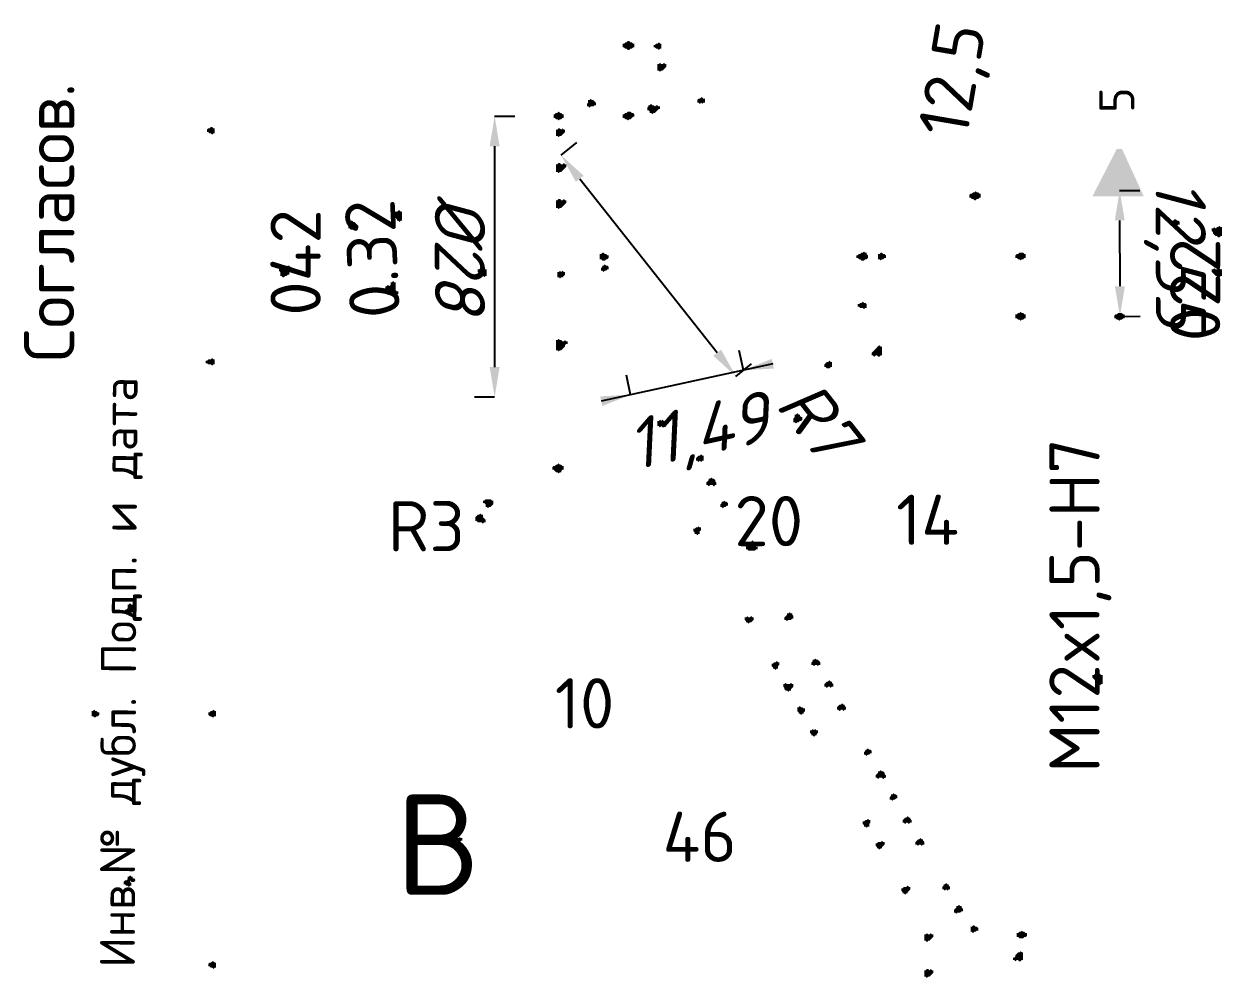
# Model space of a CAD drawing. Header units: millimetres. Extents: x 0 to 438, y 0 to 297.
# Drawn here: x 1 to 120.3, y 88.4 to 183.4 of the extents above; entities that cross this region are included whole.
import ezdxf

# ---------------------------------------------------------------- set-up
doc = ezdxf.new("R2010")
doc.units = ezdxf.units.MM
doc.layers.add('DIMS', color=4, linetype='Continuous', lineweight=25)
doc.layers.add('TEXT', color=7, linetype='Continuous', lineweight=25)
doc.styles.add('ESKD', font='isocpeur.ttf', dxfattribs={"oblique": 15})
doc.dimstyles.new('ESKD', dxfattribs={"dimtxt": 5, "dimasz": 3, "dimexe": 2, "dimexo": 0, "dimgap": 1, "dimtad": 1, "dimtxsty": 'ESKD', "dimcen": 2.5, "dimclrd": 256, "dimclre": 256, "dimclrt": 256, "dimadec": 0, "dimazin": 3, "dimtfac": 1, "dimtmove": 0, "dimatfit": 3, "dimlwd": 25, "dimlwe": 25})

# ---------------------------------------------------------------- blocks, each defined once
blk = doc.blocks.new('_CLOSEDFILLED')
at = {"color": 0, "linetype": 'BYBLOCK'}
blk.add_solid([(-1, 0.164), (0, 0), (-1, -0.164)], dxfattribs=at)
blk = doc.blocks.new('*D8')
at = {"lineweight": 25}
for p, q in [((110.09, 166.83), (112.09, 166.83)), ((110.09, 163.83), (110.11, 157.28)), ((110.12, 154.28), (112.12, 154.29))]:
    blk.add_line(p, q, dxfattribs=at)
at = {"layer": 'Defpoints'}
for p in [(110.09, 166.83), (110.09, 166.83), (110.12, 154.28)]:
    blk.add_point(p, dxfattribs=at)
at = {"layer": 'DIMS', "xscale": 3, "yscale": 3}
for p, rotation in [((110.09, 166.83), 90.13854002755411), ((110.12, 154.28), -89.86145997244589)]:
    blk.add_blockref('_CLOSEDFILLED', p, dxfattribs=dict(at, rotation=rotation))
at = {"layer": 'DIMS', "insert": (115.6, 160.57), "char_height": 5, "attachment_point": 5, "rotation": 270.1385, "style": 'ESKD'}
blk.add_mtext('12,55', dxfattribs=at)
blk = doc.blocks.new('*D13')
at = {"lineweight": 25}
for p, q in [((47.86, 174.22), (49.86, 174.22)), ((47.86, 171.22), (47.86, 149.23)), ((47.86, 146.23), (45.86, 146.23))]:
    blk.add_line(p, q, dxfattribs=at)
at = {"layer": 'Defpoints'}
for p in [(47.86, 174.22), (47.86, 174.22), (47.86, 146.23)]:
    blk.add_point(p, dxfattribs=at)
at = {"layer": 'DIMS', "xscale": 3, "yscale": 3}
for p, rotation in [((47.86, 174.22), 90.00154329566848), ((47.86, 146.23), -89.99845670433152)]:
    blk.add_blockref('_CLOSEDFILLED', p, dxfattribs=dict(at, rotation=rotation))
at = {"layer": 'DIMS', "insert": (44.4, 160.61), "char_height": 5, "attachment_point": 5, "rotation": 270.0015, "style": 'ESKD'}
blk.add_mtext('%%c28', dxfattribs=at)
blk = doc.blocks.new('*D14')
at = {"lineweight": 25}
for p, q in [((54.47, 170.34), (56.04, 171.58)), ((56.33, 167.98), (70.02, 150.67)), ((71.88, 148.31), (73.45, 149.55))]:
    blk.add_line(p, q, dxfattribs=at)
at = {"layer": 'Defpoints'}
for p in [(54.47, 170.34), (54.47, 170.34), (71.88, 148.31)]:
    blk.add_point(p, dxfattribs=at)
at = {"layer": 'DIMS', "xscale": 3, "yscale": 3}
for p, rotation in [((54.47, 170.34), 128.32915136197064), ((71.88, 148.31), -51.670848638029355)]:
    blk.add_blockref('_CLOSEDFILLED', p, dxfattribs=dict(at, rotation=rotation))
at = {"layer": 'DIMS', "insert": (80.04, 143.99), "char_height": 5, "attachment_point": 5, "rotation": 308.3292, "style": 'ESKD'}
blk.add_mtext('R7', dxfattribs=at)

msp = doc.modelspace()

# ---------------------------------------------------------------- hatches: boundary and pattern name
at = {"layer": 'DIMS'}
h = msp.add_hatch(color=256, dxfattribs=at)
h.dxf.hatch_style = 1
h.paths.add_polyline_path([(61.1316, 181.7024), (61.0038, 181.5746), (60.876, 181.5746), (60.7483, 181.4467), (60.6205, 181.4467), (60.6205, 181.0633), (60.7483, 181.0633), (60.876, 180.9354), (61.0038, 180.9354), (61.1316, 180.8076), (61.2593, 180.8076), (61.3871, 180.9354), (61.5148, 180.9354), (61.6426, 181.0633), (61.7703, 181.0633), (61.7703, 181.4467), (61.6426, 181.4467), (61.5148, 181.5746), (61.3871, 181.5746), (61.2593, 181.7024)])
h = msp.add_hatch(color=256, dxfattribs=at)
h.dxf.hatch_style = 1
h.paths.add_polyline_path([(64.1977, 181.5746), (64.07, 181.4467), (63.9422, 181.4467), (63.8144, 181.3189), (63.6867, 181.3189), (63.6867, 181.0633), (63.8144, 181.0633), (63.9422, 180.9354), (64.07, 180.9354), (64.1977, 180.8076), (64.3255, 180.9354), (64.4532, 180.9354), (64.4532, 181.4467), (64.3255, 181.4467)])
h = msp.add_hatch(color=256, dxfattribs=at)
h.dxf.hatch_style = 1
h.paths.add_polyline_path([(64.3255, 179.5294), (64.1977, 179.4015), (64.07, 179.4015), (64.07, 178.7624), (64.1977, 178.7624), (64.3255, 178.6346), (64.4532, 178.7624), (64.581, 178.7624), (64.9643, 179.1459), (64.9643, 179.4015), (64.8365, 179.4015), (64.7087, 179.5294), (64.581, 179.4015), (64.4532, 179.4015)])
h = msp.add_hatch(color=256, dxfattribs=at)
h.dxf.hatch_style = 1
h.paths.add_polyline_path([(57.4266, 175.9503), (57.2989, 175.8225), (57.1711, 175.8225), (57.1711, 175.5668), (57.0433, 175.439), (57.0433, 175.1833), (57.1711, 175.1833), (57.2989, 175.0555), (57.4266, 175.1833), (57.6821, 175.1833), (57.8099, 175.3112), (57.9376, 175.3112), (57.9376, 175.5668), (57.6821, 175.8225), (57.5544, 175.8225)])
h = msp.add_hatch(color=256, dxfattribs=at)
h.dxf.hatch_style = 1
h.paths.add_polyline_path([(63.4312, 175.439), (63.3034, 175.3112), (63.1757, 175.3112), (63.1757, 175.1833), (63.0479, 175.0555), (63.0479, 174.7999), (63.1757, 174.7999), (63.3034, 174.672), (63.3034, 174.5442), (63.4312, 174.5442), (63.5589, 174.4164), (63.6867, 174.5442), (63.8144, 174.5442), (64.1977, 174.9277), (64.3255, 174.9277), (64.3255, 175.1833), (64.1977, 175.1833), (64.07, 175.3112), (63.9422, 175.3112), (63.8144, 175.1833), (63.6867, 175.3112), (63.5589, 175.3112)])
h = msp.add_hatch(color=256, dxfattribs=at)
h.dxf.hatch_style = 1
h.paths.add_polyline_path([(68.4137, 176.0781), (68.2859, 175.9503), (68.1582, 175.9503), (68.0304, 175.8225), (68.0304, 175.5668), (68.1582, 175.5668), (68.2859, 175.439), (68.4137, 175.5668), (68.5414, 175.439), (68.6692, 175.5668), (68.797, 175.5668), (68.797, 175.9503), (68.6692, 175.9503), (68.5414, 176.0781)])
h = msp.add_hatch(color=256, dxfattribs=at)
h.dxf.hatch_style = 1
h.paths.add_polyline_path([(54.2327, 174.672), (54.1049, 174.5442), (53.9772, 174.5442), (53.8494, 174.4164), (53.7217, 174.4164), (53.7217, 174.0329), (53.8494, 174.0329), (53.9772, 173.9051), (54.1049, 173.9051), (54.2327, 173.7773), (54.3605, 173.9051), (54.4882, 173.9051), (54.616, 174.0329), (54.7437, 174.0329), (54.7437, 174.4164), (54.616, 174.4164), (54.4882, 174.5442), (54.3605, 174.5442)])
h = msp.add_hatch(color=256, dxfattribs=at)
h.dxf.hatch_style = 1
h.paths.add_polyline_path([(61.1316, 174.672), (61.0038, 174.5442), (60.876, 174.5442), (60.7483, 174.4164), (60.6205, 174.4164), (60.6205, 174.0329), (60.7483, 174.0329), (60.876, 173.9051), (61.0038, 173.9051), (61.1316, 173.7773), (61.2593, 173.9051), (61.3871, 173.9051), (61.6426, 174.1607), (61.7703, 174.1607), (61.7703, 174.4164), (61.6426, 174.5442), (61.5148, 174.5442), (61.3871, 174.672)])
h = msp.add_hatch(color=256, dxfattribs=at)
h.dxf.hatch_style = 1
h.paths.add_polyline_path([(19.6106, 173.1382), (19.4829, 173.0103), (19.3551, 173.0103), (19.2274, 172.8825), (19.2274, 172.6269), (19.3551, 172.6269), (19.4829, 172.499), (19.6106, 172.499), (19.7384, 172.3712), (19.8662, 172.499), (19.9939, 172.499), (19.9939, 173.0103), (19.8662, 173.0103), (19.7384, 173.1382)])
h = msp.add_hatch(color=256, dxfattribs=at)
h.dxf.hatch_style = 1
h.paths.add_polyline_path([(54.2327, 173.0103), (54.1049, 172.8825), (53.9772, 172.8825), (53.9772, 172.2434), (54.1049, 172.2434), (54.2327, 172.1156), (54.3605, 172.2434), (54.4882, 172.2434), (54.8715, 172.6269), (54.8715, 172.8825), (54.7437, 172.8825), (54.616, 173.0103), (54.4882, 172.8825), (54.3605, 173.0103)])
h = msp.add_hatch(color=256, dxfattribs=at)
h.dxf.hatch_style = 1
h.paths.add_polyline_path([(110.3179, 170.9651), (109.8068, 170.9651), (107.3795, 166.2356), (112.4897, 166.2356)])
h = msp.add_hatch(color=256, dxfattribs=at)
h.dxf.hatch_style = 1
h.paths.add_polyline_path([(54.2327, 169.5591), (54.1049, 169.4312), (53.9772, 169.4312), (53.9772, 168.6643), (54.1049, 168.6643), (54.2327, 168.5365), (54.3605, 168.6643), (54.4882, 168.6643), (54.9992, 169.1756), (54.9992, 169.4312), (54.8715, 169.4312), (54.7437, 169.5591), (54.616, 169.4312), (54.4882, 169.4312), (54.3605, 169.5591)])
h = msp.add_hatch(color=256, dxfattribs=at)
h.dxf.hatch_style = 1
h.paths.add_polyline_path([(54.2327, 165.98), (54.1049, 165.8522), (53.9772, 165.8522), (53.9772, 165.0852), (54.1049, 165.0852), (54.2327, 164.9574), (54.3605, 165.0852), (54.4882, 165.0852), (54.9992, 165.5965), (54.9992, 165.8522), (54.8715, 165.8522), (54.7437, 165.98), (54.616, 165.8522), (54.4882, 165.8522), (54.3605, 165.98)])
h = msp.add_hatch(color=256, dxfattribs=at)
h.dxf.hatch_style = 1
h.paths.add_polyline_path([(95.7536, 166.7469), (95.6259, 166.6191), (95.4981, 166.6191), (95.3703, 166.4913), (95.2426, 166.4913), (95.1148, 166.3635), (95.1148, 166.1078), (95.2426, 166.1078), (95.3703, 165.98), (95.4981, 165.98), (95.6259, 165.8522), (95.7536, 165.8522), (95.8814, 165.98), (96.0091, 165.98), (96.1369, 166.1078), (96.2646, 166.1078), (96.2646, 166.4913), (96.1369, 166.4913), (96.0091, 166.6191), (95.8814, 166.6191)])
h = msp.add_hatch(color=256, dxfattribs=at)
h.dxf.hatch_style = 1
h.paths.add_polyline_path([(37.8798, 164.8296), (37.7521, 164.7017), (37.6243, 164.7017), (37.6243, 164.4461), (38.1354, 163.9348), (38.1354, 163.807), (38.2631, 163.807), (38.3909, 163.6791), (38.5186, 163.807), (38.6464, 163.807), (38.6464, 164.7017), (38.5186, 164.7017), (38.3909, 164.8296), (38.2631, 164.8296), (38.1354, 164.7017), (38.0076, 164.7017)])
h = msp.add_hatch(color=256, dxfattribs=at)
h.dxf.hatch_style = 1
h.paths.add_polyline_path([(33.5361, 163.807), (33.4084, 163.6791), (33.2806, 163.6791), (33.2806, 163.04), (33.4084, 163.04), (33.5361, 162.9122), (33.6639, 162.9122), (33.7916, 163.04), (33.9194, 163.04), (34.0471, 162.9122), (34.1749, 163.04), (34.3027, 163.04), (34.3027, 163.2957), (33.9194, 163.6791), (33.7916, 163.6791), (33.6639, 163.807)])
h = msp.add_hatch(color=256, dxfattribs=at)
h.dxf.hatch_style = 1
h.paths.add_polyline_path([(115.5559, 163.9348), (115.4281, 163.807), (115.3004, 163.807), (115.3004, 163.4235), (115.4281, 163.4235), (115.5559, 163.2957), (115.8114, 163.2957), (115.9392, 163.4235), (116.0669, 163.4235), (116.0669, 163.6791), (115.9392, 163.807), (115.8114, 163.807), (115.6837, 163.9348)])
h = msp.add_hatch(color=256, dxfattribs=at)
h.dxf.hatch_style = 1
h.paths.add_polyline_path([(120.0274, 163.2957), (119.8996, 163.1679), (119.7719, 163.1679), (119.6441, 163.04), (119.5163, 163.1679), (119.3886, 163.04), (119.2608, 163.04), (119.2608, 162.7844), (119.3886, 162.6566), (119.3886, 162.5287), (119.6441, 162.2731), (119.7719, 162.2731), (119.8996, 162.1453), (120.0274, 162.1453), (120.1551, 162.2731), (120.2829, 162.2731), (120.2829, 163.1679), (120.1551, 163.1679)])
h = msp.add_hatch(color=256, dxfattribs=at)
h.dxf.hatch_style = 1
h.paths.add_polyline_path([(58.5764, 160.6114), (58.4487, 160.4835), (58.3209, 160.4835), (58.3209, 159.9722), (58.4487, 159.9722), (58.5764, 159.8444), (58.8319, 159.8444), (58.9597, 159.9722), (59.0875, 159.9722), (59.2152, 160.1001), (59.2152, 160.3557), (59.0875, 160.3557), (58.9597, 160.4835), (58.8319, 160.4835), (58.7042, 160.6114)])
h = msp.add_hatch(color=256, dxfattribs=at)
h.dxf.hatch_style = 1
h.paths.add_polyline_path([(84.6388, 160.7392), (84.511, 160.6114), (84.3833, 160.6114), (84.2555, 160.4835), (84.1278, 160.4835), (84, 160.3557), (83.8722, 160.3557), (83.8722, 160.1001), (84, 160.1001), (84.1278, 159.9722), (84.2555, 159.9722), (84.3833, 159.8444), (84.6388, 159.8444), (84.7665, 159.9722), (84.8943, 159.9722), (85.0221, 160.1001), (85.0221, 160.3557), (84.8943, 160.4835), (84.8943, 160.6114), (84.7665, 160.6114)])
h = msp.add_hatch(color=256, dxfattribs=at)
h.dxf.hatch_style = 1
h.paths.add_polyline_path([(86.2996, 160.6114), (86.1719, 160.4835), (86.0441, 160.4835), (86.0441, 159.9722), (86.1719, 159.9722), (86.2996, 159.8444), (86.4274, 159.9722), (86.5551, 159.9722), (86.6829, 160.1001), (86.8106, 160.1001), (86.8106, 160.3557), (86.6829, 160.4835), (86.5551, 160.4835), (86.4274, 160.6114)])
h = msp.add_hatch(color=256, dxfattribs=at)
h.dxf.hatch_style = 1
h.paths.add_polyline_path([(100.0973, 160.6114), (99.9696, 160.4835), (99.8418, 160.4835), (99.7141, 160.3557), (99.7141, 160.1001), (99.8418, 160.1001), (99.9696, 159.9722), (100.0973, 159.9722), (100.2251, 159.8444), (100.3529, 159.9722), (100.4806, 159.9722), (100.6084, 160.1001), (100.7361, 160.1001), (100.7361, 160.4835), (100.6084, 160.4835), (100.4806, 160.6114)])
h = msp.add_hatch(color=256, dxfattribs=at)
h.dxf.hatch_style = 1
h.paths.add_polyline_path([(27.276, 159.3331), (27.1483, 159.2053), (27.0205, 159.2053), (26.8928, 159.0775), (26.765, 159.0775), (26.6373, 159.2053), (26.5095, 159.0775), (26.3817, 159.0775), (26.3817, 158.8218), (26.5095, 158.694), (26.5095, 158.3105), (26.6373, 158.3105), (26.765, 158.1827), (26.8928, 158.1827), (27.0205, 158.3105), (27.1483, 158.3105), (27.276, 158.4383), (27.4038, 158.4383), (27.4038, 158.8218), (27.5316, 158.9496), (27.6593, 158.9496), (27.6593, 159.2053), (27.5316, 159.2053), (27.4038, 159.3331)])
h = msp.add_hatch(color=256, dxfattribs=at)
h.dxf.hatch_style = 1
h.paths.add_polyline_path([(46.4395, 159.0775), (46.3118, 158.9496), (46.184, 158.9496), (46.184, 158.694), (46.5673, 158.3105), (46.6951, 158.3105), (46.8228, 158.1827), (46.9506, 158.3105), (47.0783, 158.3105), (47.0783, 158.9496), (46.9506, 158.9496), (46.8228, 159.0775), (46.6951, 159.0775), (46.5673, 158.9496)])
h = msp.add_hatch(color=256, dxfattribs=at)
h.dxf.hatch_style = 1
h.paths.add_polyline_path([(54.3605, 158.8218), (54.2327, 158.694), (54.1049, 158.694), (54.1049, 158.1827), (54.2327, 158.1827), (54.3605, 158.0549), (54.4882, 158.1827), (54.616, 158.1827), (54.8715, 158.4383), (54.8715, 158.694), (54.7437, 158.694), (54.616, 158.8218), (54.4882, 158.694)])
h = msp.add_hatch(color=256, dxfattribs=at)
h.dxf.hatch_style = 1
h.paths.add_polyline_path([(58.8319, 159.4609), (58.7042, 159.3331), (58.5764, 159.3331), (58.5764, 159.2053), (58.4487, 159.0775), (58.4487, 158.8218), (58.5764, 158.8218), (58.7042, 158.694), (58.8319, 158.8218), (58.9597, 158.8218), (59.0875, 158.9496), (59.2152, 158.9496), (59.2152, 159.2053), (59.0875, 159.3331), (58.9597, 159.3331)])
h = msp.add_hatch(color=256, dxfattribs=at)
h.dxf.hatch_style = 1
h.paths.add_polyline_path([(119.5163, 159.0775), (119.3886, 158.9496), (119.2608, 158.9496), (119.2608, 158.694), (119.6441, 158.3105), (119.7719, 158.3105), (119.8996, 158.1827), (120.0274, 158.1827), (120.1551, 158.3105), (120.2829, 158.3105), (120.2829, 158.9496), (120.1551, 158.9496), (120.0274, 159.0775), (119.8996, 159.0775), (119.7719, 158.9496), (119.6441, 158.9496)])
h = msp.add_hatch(color=256, dxfattribs=at)
h.dxf.hatch_style = 1
h.paths.add_polyline_path([(37.7521, 157.7992), (37.6243, 157.6714), (37.4966, 157.6714), (37.4966, 157.4158), (37.3688, 157.2879), (37.2411, 157.4158), (37.1133, 157.2879), (36.9856, 157.2879), (36.9856, 157.0323), (37.1133, 156.9045), (36.9856, 156.7766), (36.9856, 156.521), (37.1133, 156.521), (37.2411, 156.3932), (37.3688, 156.521), (37.8798, 156.521), (38.0076, 156.3932), (38.1354, 156.521), (38.2631, 156.521), (38.2631, 156.7766), (38.1354, 156.7766), (38.0076, 156.9045), (38.0076, 157.6714), (37.8798, 157.6714)])
h = msp.add_hatch(color=256, dxfattribs=at)
h.dxf.hatch_style = 1
h.paths.add_polyline_path([(84.511, 155.754), (84.3833, 155.6262), (84.2555, 155.6262), (84.1278, 155.4984), (84, 155.4984), (84, 155.2427), (84.1278, 155.2427), (84.2555, 155.1149), (84.511, 155.1149), (84.6388, 154.9871), (84.7665, 155.1149), (84.8943, 155.1149), (84.8943, 155.4984), (84.7665, 155.6262), (84.6388, 155.6262)])
h = msp.add_hatch(color=256, dxfattribs=at)
h.dxf.hatch_style = 1
h.paths.add_polyline_path([(100.2251, 154.7314), (100.0973, 154.6036), (99.9696, 154.6036), (99.8418, 154.4758), (99.7141, 154.4758), (99.7141, 154.0923), (99.8418, 154.0923), (99.9696, 153.9645), (100.0973, 153.9645), (100.2251, 153.8367), (100.3529, 153.9645), (100.4806, 153.9645), (100.6084, 154.0923), (100.7361, 154.0923), (100.7361, 154.4758), (100.6084, 154.4758), (100.4806, 154.6036), (100.3529, 154.6036)])
h = msp.add_hatch(color=256, dxfattribs=at)
h.dxf.hatch_style = 1
h.paths.add_polyline_path([(109.9346, 154.6036), (109.8068, 154.4758), (109.6791, 154.4758), (109.5513, 154.348), (109.5513, 154.0923), (109.6791, 154.0923), (109.8068, 153.9645), (109.9346, 153.9645), (110.0624, 153.8367), (110.1901, 153.9645), (110.3179, 153.9645), (110.4456, 154.0923), (110.5734, 154.0923), (110.5734, 154.4758), (110.4456, 154.4758), (110.3179, 154.6036)])
h = msp.add_hatch(color=256, dxfattribs=at)
h.dxf.hatch_style = 1
h.paths.add_polyline_path([(54.2327, 152.0471), (54.1049, 151.9193), (53.9772, 151.9193), (53.9772, 150.8967), (54.1049, 150.8967), (54.2327, 150.7689), (54.3605, 150.8967), (54.4882, 150.8967), (54.8715, 151.2802), (54.8715, 151.408), (54.9992, 151.5358), (55.127, 151.5358), (55.127, 151.7915), (54.9992, 151.7915), (54.8715, 151.9193), (54.7437, 151.7915), (54.616, 151.7915), (54.4882, 151.9193), (54.3605, 151.9193)])
h = msp.add_hatch(color=256, dxfattribs=at)
h.dxf.hatch_style = 1
h.paths.add_polyline_path([(86.1719, 151.408), (86.0441, 151.2802), (85.9163, 151.2802), (85.9163, 151.1524), (85.4053, 150.6411), (85.4053, 150.3854), (85.5331, 150.3854), (85.6608, 150.2576), (85.7886, 150.3854), (85.9163, 150.3854), (86.0441, 150.2576), (86.1719, 150.2576), (86.2996, 150.3854), (86.4274, 150.3854), (86.4274, 151.2802), (86.2996, 151.2802)])
h = msp.add_hatch(color=256, dxfattribs=at)
h.dxf.hatch_style = 1
h.paths.add_polyline_path([(19.7384, 150.1298), (19.6106, 150.0019), (19.3551, 150.0019), (19.2274, 149.8741), (19.0996, 149.8741), (19.0996, 149.6185), (19.2274, 149.6185), (19.3551, 149.4906), (19.6106, 149.4906), (19.7384, 149.3628), (19.8662, 149.4906), (19.9939, 149.4906), (19.9939, 150.0019), (19.8662, 150.0019)])
h = msp.add_hatch(color=256, dxfattribs=at)
h.dxf.hatch_style = 1
h.paths.add_polyline_path([(81.1894, 149.8741), (81.0616, 149.7463), (80.9338, 149.7463), (80.6783, 149.4906), (80.6783, 149.235), (80.8061, 149.235), (80.9338, 149.1072), (81.1894, 149.1072), (81.3171, 149.235), (81.4449, 149.235), (81.4449, 149.7463), (81.3171, 149.7463)])
h = msp.add_hatch(color=256, dxfattribs=at)
h.dxf.hatch_style = 1
h.paths.add_polyline_path([(77.9954, 144.6333), (77.8677, 144.5055), (77.7399, 144.5055), (77.7399, 144.2498), (77.6122, 144.122), (77.6122, 143.7385), (77.7399, 143.7385), (77.8677, 143.6107), (77.9954, 143.7385), (78.1232, 143.7385), (78.251, 143.8664), (78.3787, 143.8664), (78.5065, 143.9942), (78.5065, 144.2498), (78.3787, 144.2498), (78.251, 144.3777), (78.251, 144.5055), (78.1232, 144.5055)])
h = msp.add_hatch(color=256, dxfattribs=at)
h.dxf.hatch_style = 1
h.paths.add_polyline_path([(64.3255, 143.9942), (64.1977, 143.8664), (64.07, 143.8664), (64.07, 143.3551), (64.1977, 143.3551), (64.3255, 143.2272), (64.4532, 143.3551), (64.581, 143.3551), (64.8365, 143.6107), (64.8365, 143.8664), (64.7087, 143.8664), (64.581, 143.9942), (64.4532, 143.8664)])
h = msp.add_hatch(color=256, dxfattribs=at)
h.dxf.hatch_style = 1
h.paths.add_polyline_path([(54.2327, 139.6482), (54.1049, 139.5203), (53.9772, 139.5203), (53.8494, 139.3925), (53.7217, 139.3925), (53.5939, 139.2647), (53.5939, 139.009), (53.7217, 139.009), (53.9772, 138.7534), (54.1049, 138.7534), (54.2327, 138.6256), (54.3605, 138.7534), (54.4882, 138.7534), (54.4882, 138.8812), (54.616, 139.009), (54.7437, 139.009), (54.7437, 139.3925), (54.616, 139.3925), (54.4882, 139.5203), (54.3605, 139.5203)])
h = msp.add_hatch(color=256, dxfattribs=at)
h.dxf.hatch_style = 1
h.paths.add_polyline_path([(68.4137, 140.5429), (68.2859, 140.4151), (68.1582, 140.4151), (67.9027, 140.1595), (67.9027, 139.9038), (68.0304, 139.9038), (68.1582, 139.776), (68.2859, 139.9038), (68.4137, 139.776), (68.5414, 139.9038), (68.6692, 139.9038), (68.6692, 140.4151), (68.5414, 140.4151)])
h = msp.add_hatch(color=256, dxfattribs=at)
h.dxf.hatch_style = 1
h.paths.add_polyline_path([(69.4357, 138.2421), (69.308, 138.1143), (69.1802, 138.1143), (69.1802, 137.9864), (68.9247, 137.7308), (68.9247, 137.4751), (69.0525, 137.4751), (69.1802, 137.3473), (69.308, 137.4751), (69.5635, 137.4751), (69.6913, 137.3473), (69.819, 137.4751), (69.9468, 137.4751), (69.9468, 137.7308), (69.819, 137.8586), (69.819, 137.9864), (69.6913, 138.1143), (69.5635, 138.1143)])
h = msp.add_hatch(color=256, dxfattribs=at)
h.dxf.hatch_style = 1
h.paths.add_polyline_path([(46.9506, 136.0691), (46.8228, 135.9413), (46.6951, 135.9413), (46.6951, 135.6856), (46.8228, 135.6856), (46.9506, 135.5578), (46.9506, 135.3021), (47.0783, 135.3021), (47.2061, 135.1743), (47.3338, 135.3021), (47.4616, 135.3021), (47.7171, 135.5578), (47.7171, 135.9413), (47.5894, 135.9413), (47.4616, 136.0691)])
h = msp.add_hatch(color=256, dxfattribs=at)
h.dxf.hatch_style = 1
h.paths.add_polyline_path([(70.7133, 135.9413), (70.5856, 135.8134), (70.4578, 135.8134), (70.4578, 135.6856), (70.33, 135.5578), (70.33, 135.3021), (70.4578, 135.3021), (70.5856, 135.1743), (70.7133, 135.3021), (70.8411, 135.3021), (70.9688, 135.43), (71.0966, 135.43), (71.0966, 135.6856), (70.9688, 135.8134), (70.8411, 135.8134)])
h = msp.add_hatch(color=256, dxfattribs=at)
h.dxf.hatch_style = 1
h.paths.add_polyline_path([(46.4395, 134.663), (46.3118, 134.5352), (46.184, 134.5352), (45.9285, 134.2795), (45.9285, 133.8961), (46.0563, 133.8961), (46.184, 133.7682), (46.5673, 133.7682), (46.6951, 133.6404), (46.8228, 133.7682), (46.9506, 133.7682), (46.9506, 134.0239), (46.6951, 134.2795), (46.6951, 134.5352), (46.5673, 134.5352)])
h = msp.add_hatch(color=256, dxfattribs=at)
h.dxf.hatch_style = 1
h.paths.add_polyline_path([(68.1582, 133.3848), (68.0304, 133.2569), (67.9027, 133.2569), (67.7749, 133.1291), (67.6471, 133.1291), (67.6471, 132.8735), (67.7749, 132.7456), (67.7749, 132.6178), (67.9027, 132.6178), (68.0304, 132.49), (68.1582, 132.6178), (68.2859, 132.6178), (68.2859, 132.8735), (68.4137, 133.0013), (68.4137, 133.2569), (68.2859, 133.2569)])
h = msp.add_hatch(color=256, dxfattribs=at)
h.dxf.hatch_style = 1
h.paths.add_polyline_path([(73.524, 131.9787), (73.3962, 131.8509), (73.2684, 131.8509), (72.8852, 131.4674), (72.8852, 131.0839), (73.0129, 131.0839), (73.1407, 130.9561), (73.7795, 130.9561), (73.9072, 131.0839), (74.035, 131.0839), (74.035, 131.3396), (73.9072, 131.3396), (73.7795, 131.4674), (73.7795, 131.8509), (73.6517, 131.8509)])
h = msp.add_hatch(color=256, dxfattribs=at)
h.dxf.hatch_style = 1
h.paths.add_polyline_path([(11.562, 125.7153), (11.4342, 125.5875), (11.3065, 125.5875), (11.3065, 125.204), (11.1787, 125.0762), (11.051, 125.0762), (11.051, 124.8205), (11.1787, 124.8205), (11.3065, 124.6927), (11.562, 124.6927), (11.6897, 124.8205), (11.8175, 124.8205), (11.8175, 125.5875), (11.6897, 125.5875)])
h = msp.add_hatch(color=256, dxfattribs=at)
h.dxf.hatch_style = 1
h.paths.add_polyline_path([(73.0129, 124.4371), (72.8852, 124.3092), (72.7574, 124.3092), (72.7574, 124.0536), (72.8852, 123.9258), (72.8852, 123.7979), (73.0129, 123.7979), (73.1407, 123.6701), (73.2684, 123.7979), (73.3962, 123.7979), (73.6517, 124.0536), (73.6517, 124.3092), (73.524, 124.3092), (73.3962, 124.4371), (73.2684, 124.3092), (73.1407, 124.3092)])
h = msp.add_hatch(color=256, dxfattribs=at)
h.dxf.hatch_style = 1
h.paths.add_polyline_path([(77.2289, 124.8205), (77.1011, 124.6927), (76.9734, 124.6927), (76.9734, 124.5649), (76.7179, 124.3092), (76.7179, 124.0536), (76.8456, 124.0536), (76.9734, 123.9258), (77.1011, 124.0536), (77.3567, 124.0536), (77.4844, 124.1814), (77.6122, 124.1814), (77.6122, 124.4371), (77.4844, 124.5649), (77.4844, 124.6927), (77.3567, 124.6927)])
h = msp.add_hatch(color=256, dxfattribs=at)
h.dxf.hatch_style = 1
h.paths.add_polyline_path([(75.9513, 119.9632), (75.8236, 119.8354), (75.6958, 119.8354), (75.5681, 119.7076), (75.4403, 119.7076), (75.4403, 119.4519), (75.5681, 119.3241), (75.5681, 119.1963), (75.6958, 119.1963), (75.8236, 119.0684), (75.9513, 119.1963), (76.0791, 119.1963), (76.0791, 119.4519), (76.2068, 119.5797), (76.2068, 119.8354), (76.0791, 119.8354)])
h = msp.add_hatch(color=256, dxfattribs=at)
h.dxf.hatch_style = 1
h.paths.add_polyline_path([(79.784, 120.2189), (79.6563, 120.091), (79.5285, 120.091), (79.5285, 119.9632), (79.4008, 119.8354), (79.4008, 119.5797), (79.5285, 119.5797), (79.6563, 119.4519), (79.784, 119.5797), (79.9118, 119.5797), (80.0395, 119.4519), (80.1673, 119.5797), (80.2951, 119.5797), (80.2951, 119.8354), (80.0395, 120.091), (79.9118, 120.091)])
h = msp.add_hatch(color=256, dxfattribs=at)
h.dxf.hatch_style = 1
h.paths.add_polyline_path([(107.635, 118.685), (107.5072, 118.5571), (107.3795, 118.5571), (107.3795, 118.3015), (107.635, 118.0458), (107.635, 117.918), (107.8905, 117.6624), (108.0183, 117.6624), (108.146, 117.5345), (108.2738, 117.6624), (108.4015, 117.6624), (108.4015, 118.5571), (108.2738, 118.5571), (108.146, 118.685), (108.0183, 118.685), (107.8905, 118.5571), (107.7627, 118.5571)])
h = msp.add_hatch(color=256, dxfattribs=at)
h.dxf.hatch_style = 1
h.paths.add_polyline_path([(76.8456, 117.7902), (76.7179, 117.6624), (76.5901, 117.6624), (76.5901, 117.4067), (76.7179, 117.2789), (76.7179, 117.1511), (76.8456, 117.0232), (76.9734, 117.0232), (77.1011, 116.8954), (77.2289, 117.0232), (77.3567, 117.0232), (77.3567, 117.1511), (77.6122, 117.4067), (77.6122, 117.6624), (77.4844, 117.6624), (77.3567, 117.7902), (77.2289, 117.6624), (76.9734, 117.6624)])
h = msp.add_hatch(color=256, dxfattribs=at)
h.dxf.hatch_style = 1
h.paths.add_polyline_path([(81.1894, 118.0458), (81.0616, 117.918), (80.9338, 117.918), (80.6783, 117.6624), (80.6783, 117.4067), (80.8061, 117.4067), (80.9338, 117.2789), (81.0616, 117.4067), (81.1894, 117.4067), (81.3171, 117.2789), (81.4449, 117.4067), (81.5726, 117.4067), (81.5726, 117.6624), (81.4449, 117.7902), (81.4449, 117.918), (81.3171, 117.918)])
h = msp.add_hatch(color=256, dxfattribs=at)
h.dxf.hatch_style = 1
h.paths.add_polyline_path([(82.4669, 115.745), (82.3392, 115.6172), (82.2114, 115.6172), (81.9559, 115.3615), (81.9559, 115.1059), (82.0837, 115.1059), (82.2114, 114.9781), (82.3392, 115.1059), (82.4669, 115.1059), (82.5947, 114.9781), (82.7224, 115.1059), (82.8502, 115.1059), (82.8502, 115.3615), (82.7224, 115.4893), (82.7224, 115.6172), (82.5947, 115.6172)])
h = msp.add_hatch(color=256, dxfattribs=at)
h.dxf.hatch_style = 1
h.paths.add_polyline_path([(7.9848, 115.1059), (7.857, 114.9781), (7.7293, 114.9781), (7.7293, 114.4668), (7.857, 114.4668), (7.9848, 114.3389), (8.1125, 114.3389), (8.2403, 114.4668), (8.3681, 114.4668), (8.4958, 114.5946), (8.4958, 114.8502), (8.3681, 114.8502), (8.2403, 114.9781), (8.1125, 114.9781)])
h = msp.add_hatch(color=256, dxfattribs=at)
h.dxf.hatch_style = 1
h.paths.add_polyline_path([(19.8662, 115.1059), (19.7384, 114.9781), (19.6106, 114.9781), (19.4829, 114.8502), (19.3551, 114.8502), (19.3551, 114.5946), (19.4829, 114.4668), (19.6106, 114.4668), (19.7384, 114.3389), (19.8662, 114.3389), (19.9939, 114.4668), (20.1217, 114.4668), (20.1217, 114.9781), (19.9939, 114.9781)])
h = msp.add_hatch(color=256, dxfattribs=at)
h.dxf.hatch_style = 1
h.paths.add_polyline_path([(78.251, 115.4893), (78.1232, 115.3615), (77.9954, 115.3615), (77.9954, 114.9781), (78.1232, 114.8502), (78.1232, 114.7224), (78.251, 114.7224), (78.3787, 114.5946), (78.5065, 114.7224), (78.6342, 114.7224), (78.6342, 114.8502), (78.762, 114.9781), (78.762, 115.2337), (78.6342, 115.2337), (78.5065, 115.3615), (78.3787, 115.3615)])
h = msp.add_hatch(color=256, dxfattribs=at)
h.dxf.hatch_style = 1
h.paths.add_polyline_path([(79.5285, 113.1885), (79.4008, 113.0607), (79.273, 113.0607), (79.273, 112.805), (79.4008, 112.6772), (79.4008, 112.5494), (79.5285, 112.5494), (79.6563, 112.4216), (79.784, 112.5494), (79.9118, 112.5494), (79.9118, 112.6772), (80.0395, 112.805), (80.0395, 113.0607), (79.9118, 113.0607), (79.784, 113.1885), (79.6563, 113.0607)])
h = msp.add_hatch(color=256, dxfattribs=at)
h.dxf.hatch_style = 1
h.paths.add_polyline_path([(85.0221, 111.2711), (84.8943, 111.1433), (84.7665, 111.1433), (84.7665, 111.0155), (84.6388, 110.8877), (84.6388, 110.632), (84.7665, 110.632), (84.8943, 110.5042), (85.0221, 110.632), (85.1498, 110.632), (85.2776, 110.7598), (85.4053, 110.7598), (85.4053, 111.0155), (85.2776, 111.1433), (85.1498, 111.1433)])
h = msp.add_hatch(color=256, dxfattribs=at)
h.dxf.hatch_style = 1
h.paths.add_polyline_path([(86.2996, 109.0981), (86.1719, 108.9703), (86.0441, 108.9703), (86.0441, 108.8425), (85.7886, 108.5868), (85.7886, 108.3312), (85.9163, 108.3312), (86.0441, 108.2034), (86.1719, 108.3312), (86.4274, 108.3312), (86.5551, 108.2034), (86.6829, 108.3312), (86.8106, 108.3312), (86.8106, 108.5868), (86.6829, 108.7147), (86.6829, 108.8425), (86.5551, 108.9703), (86.4274, 108.9703)])
h = msp.add_hatch(color=256, dxfattribs=at)
h.dxf.hatch_style = 1
h.paths.add_polyline_path([(87.5772, 106.7973), (87.4494, 106.6695), (87.3217, 106.6695), (87.3217, 106.5416), (87.1939, 106.4138), (87.1939, 106.1582), (87.3217, 106.1582), (87.4494, 106.0303), (87.5772, 106.1582), (87.7049, 106.1582), (87.8327, 106.286), (87.9605, 106.286), (87.9605, 106.5416), (87.8327, 106.6695), (87.7049, 106.6695)])
h = msp.add_hatch(color=256, dxfattribs=at)
h.dxf.hatch_style = 1
h.paths.add_polyline_path([(85.0221, 104.2408), (84.8943, 104.113), (84.7665, 104.113), (84.6388, 103.9852), (84.511, 103.9852), (84.511, 103.7295), (84.6388, 103.6017), (84.6388, 103.4739), (84.7665, 103.4739), (84.8943, 103.346), (85.0221, 103.4739), (85.1498, 103.4739), (85.1498, 103.7295), (85.2776, 103.8573), (85.2776, 104.113), (85.1498, 104.113)])
h = msp.add_hatch(color=256, dxfattribs=at)
h.dxf.hatch_style = 1
h.paths.add_polyline_path([(88.9825, 104.4964), (88.8548, 104.3686), (88.727, 104.3686), (88.4715, 104.113), (88.4715, 103.8573), (88.5992, 103.8573), (88.727, 103.7295), (88.8548, 103.8573), (88.9825, 103.8573), (89.1103, 103.7295), (89.238, 103.8573), (89.3658, 103.8573), (89.3658, 104.113), (89.238, 104.2408), (89.238, 104.3686), (89.1103, 104.3686)])
h = msp.add_hatch(color=256, dxfattribs=at)
h.dxf.hatch_style = 1
h.paths.add_polyline_path([(40.1795, 102.3234), (40.0517, 102.1956), (39.924, 102.1956), (39.924, 102.0678), (39.7962, 101.94), (39.7962, 101.6843), (39.924, 101.6843), (40.0517, 101.5565), (40.1795, 101.6843), (40.3072, 101.6843), (40.435, 101.8121), (40.5627, 101.8121), (40.5627, 102.0678), (40.435, 102.1956), (40.3072, 102.1956)])
h = msp.add_hatch(color=256, dxfattribs=at)
h.dxf.hatch_style = 1
h.paths.add_polyline_path([(44.3954, 102.4513), (44.2677, 102.3234), (44.1399, 102.3234), (44.0122, 102.1956), (43.7567, 102.1956), (43.6289, 102.0678), (43.5011, 102.0678), (43.5011, 101.8121), (43.6289, 101.6843), (43.7567, 101.6843), (43.8844, 101.5565), (44.1399, 101.5565), (44.2677, 101.4287), (44.3954, 101.5565), (44.5232, 101.5565), (44.5232, 101.8121), (44.3954, 101.94), (44.5232, 102.0678), (44.651, 102.0678), (44.651, 102.3234), (44.5232, 102.3234)])
h = msp.add_hatch(color=256, dxfattribs=at)
h.dxf.hatch_style = 1
h.paths.add_polyline_path([(86.4274, 102.0678), (86.2996, 101.94), (86.0441, 101.94), (85.9163, 101.8121), (85.7886, 101.8121), (85.7886, 101.5565), (85.9163, 101.4287), (85.9163, 101.3008), (86.0441, 101.3008), (86.1719, 101.173), (86.2996, 101.3008), (86.4274, 101.3008), (86.4274, 101.4287), (86.6829, 101.6843), (86.6829, 101.94), (86.5551, 101.94)])
h = msp.add_hatch(color=256, dxfattribs=at)
h.dxf.hatch_style = 1
h.paths.add_polyline_path([(90.2601, 102.3234), (90.1323, 102.1956), (90.0046, 102.1956), (89.749, 101.94), (89.749, 101.6843), (89.8768, 101.6843), (90.0046, 101.5565), (90.1323, 101.6843), (90.2601, 101.6843), (90.3878, 101.5565), (90.5156, 101.6843), (90.6433, 101.6843), (90.6433, 101.94), (90.5156, 102.0678), (90.5156, 102.1956), (90.3878, 102.1956)])
h = msp.add_hatch(color=256, dxfattribs=at)
h.dxf.hatch_style = 1
h.paths.add_polyline_path([(11.562, 98.6165), (11.4342, 98.4887), (11.3065, 98.4887), (11.3065, 98.2331), (11.1787, 98.1052), (11.051, 98.1052), (10.9232, 97.9774), (10.9232, 97.7218), (11.051, 97.7218), (11.1787, 97.5939), (11.3065, 97.5939), (11.4342, 97.4661), (11.562, 97.5939), (11.6897, 97.5939), (11.6897, 97.8496), (11.562, 97.9774), (11.562, 98.1052), (11.6897, 98.2331), (11.8175, 98.2331), (11.8175, 98.4887), (11.6897, 98.4887)])
h = msp.add_hatch(color=256, dxfattribs=at)
h.dxf.hatch_style = 1
h.paths.add_polyline_path([(92.8152, 97.8496), (92.6875, 97.7218), (92.5597, 97.7218), (92.5597, 97.5939), (92.4319, 97.4661), (92.4319, 97.2105), (92.5597, 97.2105), (92.6875, 97.0826), (92.8152, 97.2105), (92.943, 97.0826), (93.0707, 97.2105), (93.1985, 97.2105), (93.1985, 97.4661), (93.0707, 97.5939), (93.0707, 97.7218), (92.943, 97.7218)])
h = msp.add_hatch(color=256, dxfattribs=at)
h.dxf.hatch_style = 1
h.paths.add_polyline_path([(88.9825, 97.5939), (88.8548, 97.4661), (88.5992, 97.4661), (88.4715, 97.3383), (88.3437, 97.3383), (88.3437, 97.0826), (88.4715, 96.9548), (88.4715, 96.827), (88.5992, 96.827), (88.727, 96.6992), (88.8548, 96.827), (88.9825, 96.827), (88.9825, 96.9548), (89.238, 97.2105), (89.238, 97.4661), (89.1103, 97.4661)])
h = msp.add_hatch(color=256, dxfattribs=at)
h.dxf.hatch_style = 1
h.paths.add_polyline_path([(94.0928, 95.6766), (93.965, 95.5487), (93.8373, 95.5487), (93.8373, 95.4209), (93.5817, 95.1653), (93.5817, 94.9096), (93.7095, 94.9096), (93.8373, 94.7818), (93.965, 94.9096), (94.2205, 94.9096), (94.3483, 95.0374), (94.476, 95.0374), (94.476, 95.2931), (94.3483, 95.4209), (94.3483, 95.5487), (94.2205, 95.5487)])
h = msp.add_hatch(color=256, dxfattribs=at)
h.dxf.hatch_style = 1
h.paths.add_polyline_path([(95.4981, 93.6314), (95.3703, 93.5036), (95.2426, 93.5036), (95.2426, 92.9923), (95.3703, 92.9923), (95.4981, 92.8644), (95.6259, 92.9923), (95.7536, 92.9923), (95.8814, 93.1201), (96.0091, 93.1201), (96.0091, 93.3757), (95.8814, 93.5036), (95.7536, 93.5036), (95.6259, 93.6314)])
h = msp.add_hatch(color=256, dxfattribs=at)
h.dxf.hatch_style = 1
h.paths.add_polyline_path([(100.3529, 93.1201), (100.2251, 92.9923), (100.0973, 92.9923), (99.9696, 92.8644), (99.8418, 92.8644), (99.8418, 92.481), (99.9696, 92.481), (100.0973, 92.3531), (100.4806, 92.3531), (100.6084, 92.481), (100.7361, 92.481), (100.8639, 92.6088), (100.8639, 92.8644), (100.7361, 92.8644), (100.6084, 92.9923), (100.4806, 92.9923)])
h = msp.add_hatch(color=256, dxfattribs=at)
h.dxf.hatch_style = 1
h.paths.add_polyline_path([(90.8989, 92.8644), (90.7711, 92.7366), (90.6433, 92.7366), (90.6433, 92.0975), (90.7711, 92.0975), (90.8989, 91.9697), (91.0266, 92.0975), (91.1544, 92.0975), (91.5376, 92.481), (91.5376, 92.7366), (91.4099, 92.7366), (91.2821, 92.8644), (91.1544, 92.7366), (91.0266, 92.7366)])
h = msp.add_hatch(color=256, dxfattribs=at)
h.dxf.hatch_style = 1
h.paths.add_polyline_path([(100.2251, 91.0749), (100.0973, 90.9471), (99.9696, 90.9471), (99.7141, 90.6914), (99.7141, 90.5636), (99.5863, 90.4358), (99.4586, 90.4358), (99.4586, 90.1801), (99.5863, 90.1801), (99.7141, 90.0523), (99.8418, 90.1801), (99.9696, 90.1801), (100.0973, 90.0523), (100.2251, 90.0523), (100.3529, 90.1801), (100.4806, 90.1801), (100.4806, 90.9471), (100.3529, 90.9471)])
h = msp.add_hatch(color=256, dxfattribs=at)
h.dxf.hatch_style = 1
h.paths.add_polyline_path([(19.7384, 90.0523), (19.6106, 89.9245), (19.4829, 89.9245), (19.3551, 89.7966), (19.3551, 89.541), (19.4829, 89.541), (19.6106, 89.4132), (19.7384, 89.4132), (19.8662, 89.2853), (19.9939, 89.4132), (20.1217, 89.4132), (20.1217, 89.9245), (19.9939, 89.9245), (19.8662, 90.0523)])
h = msp.add_hatch(color=256, dxfattribs=at)
h.dxf.hatch_style = 1
h.paths.add_polyline_path([(90.8989, 89.2853), (90.7711, 89.1575), (90.6433, 89.1575), (90.6433, 88.5184), (90.7711, 88.5184), (90.8989, 88.3906), (91.0266, 88.5184), (91.1544, 88.5184), (91.5376, 88.9019), (91.5376, 89.1575), (91.4099, 89.1575), (91.2821, 89.2853), (91.1544, 89.1575), (91.0266, 89.2853)])

# ---------------------------------------------------------------- texts
at = {"layer": 'TEXT', "style": 'ESKD'}
for s, height, rotation, p in [('12,5', 5, 80.252645, (94.8891, 171.9102)), ('Согласов.', 5, 90, (6.0133, 149.7463)), ('5', 3.5, 90, (111.5568, 174.5442)), ('0.32', 5, 92.76875, (38.46, 154.2238)), ('042', 5, 90, (30.5426, 154.348)), ('022', 5, 90, (120.1, 151.7915)), ('Инв.№ дубл. Подп. и дата', 3.5, 89.729882, (12.0344, 89.4132)), ('M12x1,5-H7', 5, 90, (108.0909, 108.8425))]:
    msp.add_text(s, height=height, rotation=rotation, dxfattribs=at).set_placement(p)
for s, height, p in [('20', 5, (71.7354, 131.3961)), ('14', 5, (87.8327, 131.5239)), ('R3', 5, (37.2411, 130.8848)), ('10', 5, (53.8494, 113.245)), ('B', 10, (38.0076, 96.6843)), ('46', 5, (64.581, 99.9513))]:
    msp.add_text(s, height=height, dxfattribs=at).set_placement(p)

# ---------------------------------------------------------------- dimensions: what is measured, and where the dimension line sits
at = {"layer": 'DIMS'}
for base, p1, p2, angle, text, override, picture, middle in [((47.8625, 174.2219), (47.8625, 174.2219), (47.8632, 146.2337), 270.001543, '%%c28', {"dimlfac": 1, "dimtix": 0, "dimtofl": 1, "dimtmove": 2}, '*D13', (44.3954, 160.6114)), ((54.4686, 170.3356), (54.4686, 170.3356), (71.88, 148.312), 308.329151, 'R7', {"dimlfac": 0.25, "dimtix": 0, "dimtofl": 1, "dimtmove": 2}, '*D14', (80.0395, 143.9942))]:
    dim = msp.add_linear_dim(base=base, p1=p1, p2=p2, angle=angle, text=text, dimstyle='ESKD', override=override, dxfattribs=at)
    dim.commit()
    dim.dimension.update_dxf_attribs({"geometry": picture, "text_midpoint": middle, "dimtype": 160})
dim = msp.add_linear_dim(base=(110.0873, 166.8294), p1=(110.0873, 166.8294), p2=(110.1176, 154.2827), angle=270.13854, dimstyle='ESKD', override={"dimlfac": 1, "dimtix": 0, "dimtofl": 1}, dxfattribs=at)
dim.commit()
dim.dimension.update_dxf_attribs({"geometry": '*D8', "text_midpoint": (115.6024, 160.5694)})
msp.add_linear_dim(base=(72.6268, 148.9243), p1=(72.6268, 148.9243), p2=(61.4007, 146.4738), angle=12.313518, dimstyle='ESKD', override={"dimlfac": 1, "dimtix": 0, "dimtofl": 1}, dxfattribs=at).render()

doc.saveas('drawing.dxf')
